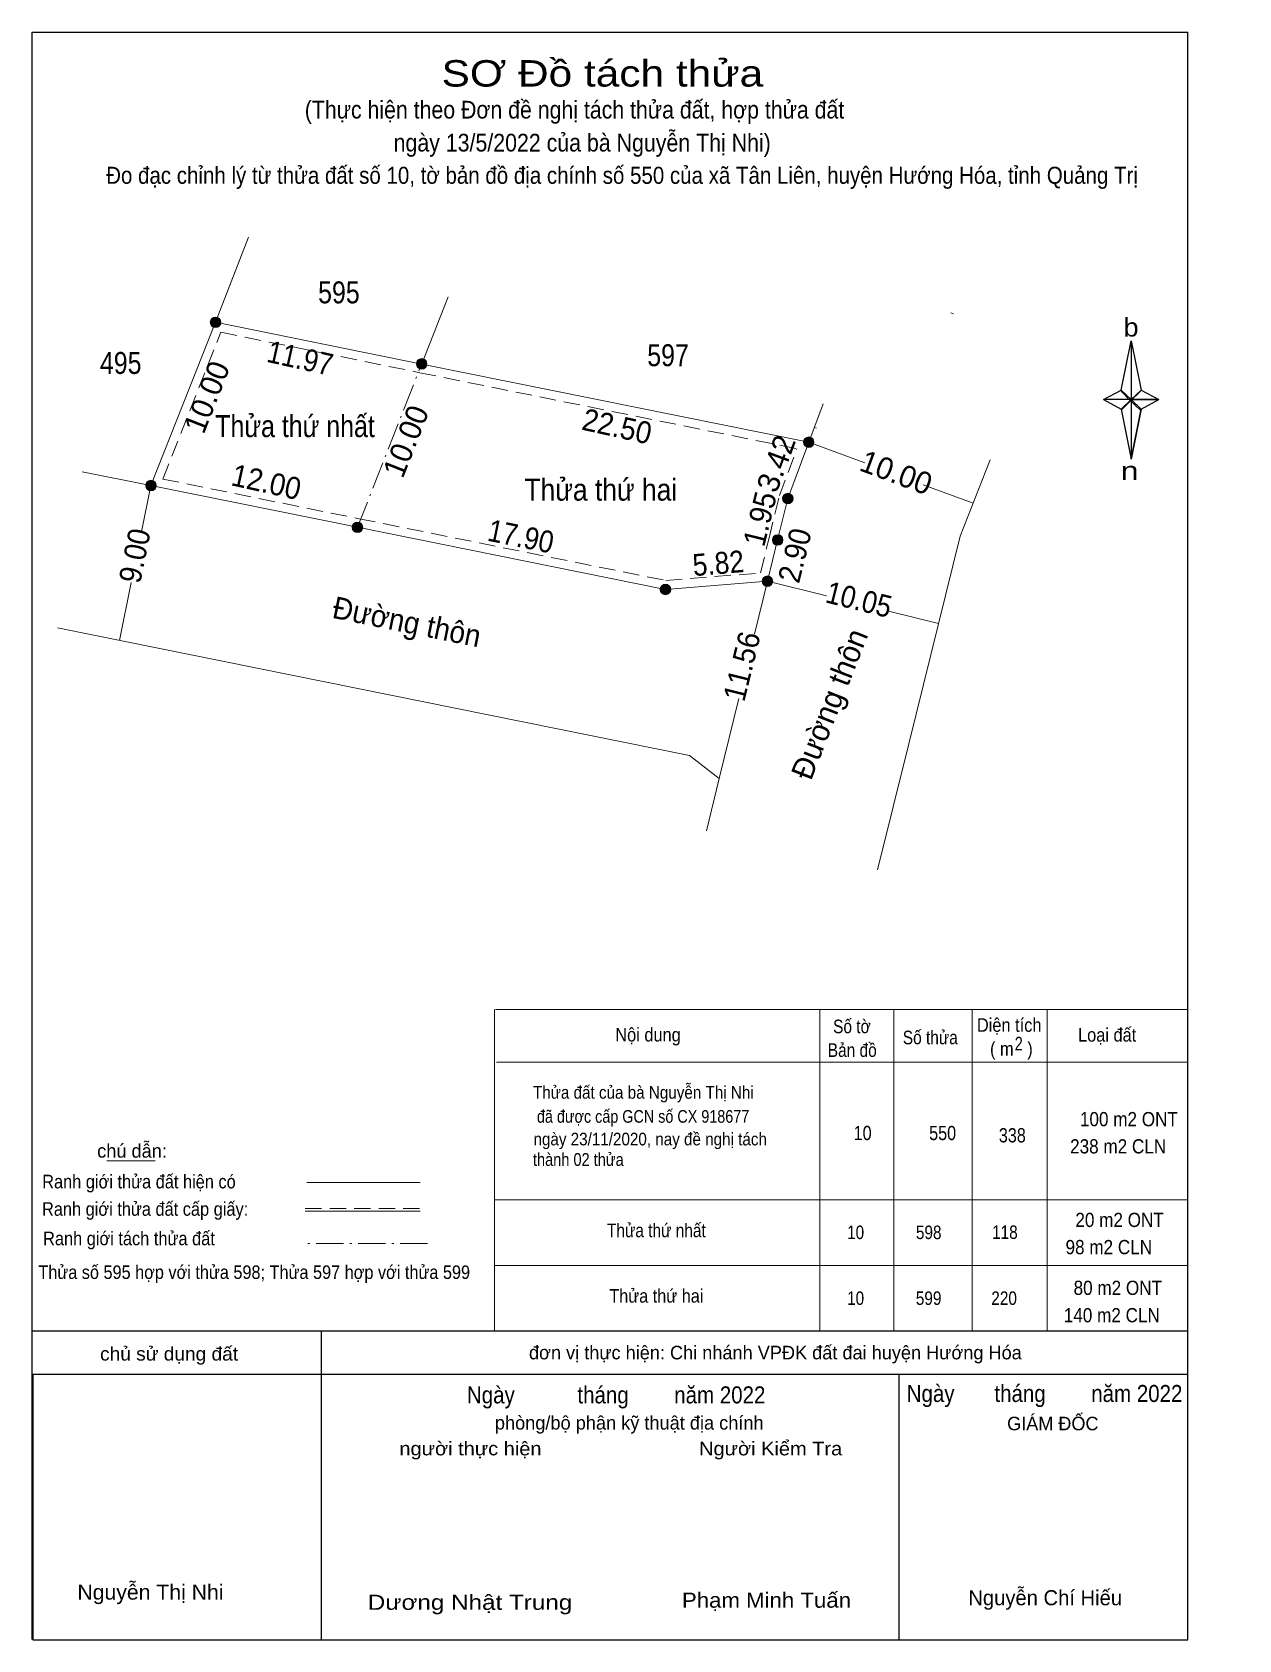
# Model space of a CAD drawing. Header units: metres. Extents: x 549193 to 549261.7, y 1837711.6 to 1837803.2.
import ezdxf
from ezdxf.enums import TextEntityAlignment as Align

# ---------------------------------------------------------------- set-up
doc = ezdxf.new("R2010")
doc.units = ezdxf.units.M
doc.header["$LTSCALE"] = 0.31
doc.linetypes.add('DOT_DASHED', pattern=[7.7, 5, -1.2, 0.3, -1.2])
doc.linetypes.add('MEDIUM_DASHED', pattern=[4.5, 3, -1.5])
for name, color, linetype, lineweight in [('1', 7, 'Continuous', 25), ('10', 7, 'Continuous', 13), ('2', 7, 'Continuous', 13), ('29', 7, 'MEDIUM_DASHED', 13), ('50', 7, 'DOT_DASHED', 13), ('63', 7, 'Continuous', 25)]:
    doc.layers.add(name, color=color, linetype=linetype, lineweight=lineweight)
for name, color, linetype in [('5', 7, 'Continuous'), ('6', 7, 'Continuous'), ('7', 7, 'Continuous')]:
    doc.layers.add(name, color=color, linetype=linetype)

msp = doc.modelspace()

# ---------------------------------------------------------------- hatches: boundary and pattern name
at = {"layer": '10'}
for points in [[(549203.74, 1837786.7, 1), (549203.14, 1837786.7, 1)], [(549215.48, 1837784.33, 1), (549214.88, 1837784.33, 1)], [(549237.53, 1837779.87, 1), (549236.93, 1837779.87, 1)], [(549200.06, 1837777.4, 1), (549199.46, 1837777.4, 1)], [(549236.34, 1837776.66, 1), (549235.74, 1837776.66, 1)], [(549211.82, 1837775.02, 1), (549211.22, 1837775.02, 1)], [(549235.76, 1837774.3, 1), (549235.16, 1837774.3, 1)], [(549229.37, 1837771.48, 1), (549228.77, 1837771.48, 1)], [(549235.18, 1837771.95, 1), (549234.58, 1837771.95, 1)]]:
    msp.add_hatch(color=256, dxfattribs=at).paths.add_polyline_path(points)

# ---------------------------------------------------------------- linework, layer by layer
at = {"layer": '1'}
for p, q in [((549192.99, 1837711.66), (549192.99, 1837803.23)), ((549192.99, 1837803.23), (549258.82, 1837803.23)), ((549258.82, 1837711.66), (549258.82, 1837803.23)), ((549255.03, 1837782.84), (549255.6, 1837785.64)), ((549255.6, 1837785.64), (549255.6, 1837782.3)), ((549255.6, 1837785.64), (549256.17, 1837782.84)), ((549254.03, 1837782.3), (549255.03, 1837782.84)), ((549255.56, 1837782.23), (549255.03, 1837782.78)), ((549255.56, 1837782.23), (549256.13, 1837782.78)), ((549255.03, 1837781.7), (549255.56, 1837782.23)), ((549255.03, 1837781.76), (549255.6, 1837778.9)), ((549256.13, 1837781.7), (549255.56, 1837782.23)), ((549255.6, 1837782.3), (549255.6, 1837778.9)), ((549255.6, 1837782.3), (549257.17, 1837782.3)), ((549256.17, 1837781.76), (549255.6, 1837778.9)), ((549256.17, 1837781.76), (549257.17, 1837782.3)), ((549209.45, 1837729.23), (549209.45, 1837711.64)), ((549193.02, 1837726.78), (549193.02, 1837711.64)), ((549193.02, 1837726.78), (549258.82, 1837726.78)), ((549242.36, 1837726.78), (549242.36, 1837711.64))]:
    msp.add_line(p, q, dxfattribs=at)
at = {"layer": '1', "lineweight": 13}
for p, q in [((549219.33, 1837747.55), (549219.33, 1837729.23)), ((549219.38, 1837747.55), (549258.82, 1837747.55)), ((549237.87, 1837729.23), (549237.87, 1837747.55)), ((549242.08, 1837729.23), (549242.08, 1837747.55)), ((549246.54, 1837747.55), (549246.54, 1837729.23)), ((549250.82, 1837729.23), (549250.82, 1837747.55)), ((549258.82, 1837744.55), (549219.44, 1837744.55)), ((549197.24, 1837738.93), (549200, 1837738.93)), ((549258.82, 1837736.7), (549219.33, 1837736.7)), ((549258.82, 1837736.7), (549219.33, 1837736.7)), ((549258.82, 1837736.7), (549219.33, 1837736.7)), ((549258.82, 1837736.7), (549219.38, 1837736.7)), ((549258.82, 1837732.97), (549219.33, 1837732.97)), ((549258.82, 1837729.23), (549219.33, 1837729.23)), ((549258.82, 1837729.23), (549219.33, 1837729.23)), ((549258.82, 1837729.23), (549219.33, 1837729.23)), ((549258.82, 1837729.23), (549219.33, 1837729.23)), ((549258.82, 1837729.23), (549219.33, 1837729.23)), ((549258.82, 1837729.23), (549219.33, 1837729.23))]:
    msp.add_line(p, q, dxfattribs=at)
at = {"layer": '1'}
for points in [[(549255.03, 1837782.84), (549255.6, 1837785.64), (549255.6, 1837782.3)], [(549255.6, 1837782.3), (549256.17, 1837782.84), (549257.17, 1837782.3)], [(549254.03, 1837782.3), (549255.03, 1837781.76), (549255.6, 1837782.3)], [(549255.6, 1837782.3), (549255.6, 1837778.9), (549256.17, 1837781.76)]]:
    msp.add_lwpolyline(points, close=True, dxfattribs=at)
for points in [[(549255.03, 1837782.84), (549255.6, 1837782.3), (549256.17, 1837781.76)], [(549256.17, 1837782.84), (549255.6, 1837782.3), (549255.03, 1837781.76)], [(549256.13, 1837782.78), (549255.56, 1837782.23), (549255.03, 1837781.7)], [(549193.02, 1837711.64), (549258.82, 1837711.64), (549258.82, 1837755.25)]]:
    msp.add_lwpolyline(points, dxfattribs=at)
at = {"layer": '10'}
for p, q in [((549203.44, 1837786.7), (549204.86, 1837790.38)), ((549245.48, 1837787.18), (549245.33, 1837787.24)), ((549240.42, 1837778.69), (549237.23, 1837779.87)), ((549246.6, 1837776.39), (549243.74, 1837777.45)), ((549208.63, 1837737.69), (549215.1, 1837737.69)), ((549208.55, 1837736.07), (549215.1, 1837736.07))]:
    msp.add_line(p, q, dxfattribs=at)
at = {"layer": '10', "linetype": 'MEDIUM_DASHED'}
for p, q in [((549235.57, 1837776.83), (549236.56, 1837779.5)), ((549208.55, 1837736.22), (549215.1, 1837736.22))]:
    msp.add_line(p, q, dxfattribs=at)
at = {"layer": '10'}
for points in [[(549203.44, 1837786.7), (549215.18, 1837784.32), (549237.23, 1837779.87)], [(549236.04, 1837776.66), (549237.23, 1837779.87), (549238.05, 1837782.06)], [(549245.86, 1837774.51), (549247.32, 1837778.23), (549247.57, 1837778.86)]]:
    msp.add_lwpolyline(points, dxfattribs=at)
at = {"layer": '10', "linetype": 'MEDIUM_DASHED'}
msp.add_lwpolyline([(549203.74, 1837786.13), (549215.08, 1837783.83), (549236.56, 1837779.5)], dxfattribs=at)
at = {"layer": '10'}
for centre in [(549203.44, 1837786.7), (549215.18, 1837784.33), (549237.23, 1837779.87), (549199.76, 1837777.4), (549236.04, 1837776.66), (549211.52, 1837775.02), (549235.46, 1837774.3), (549229.07, 1837771.48), (549234.88, 1837771.95)]:
    msp.add_circle(centre, 0.3, dxfattribs=at)
at = {"layer": '2'}
for p, q in [((549203.44, 1837786.7), (549205.32, 1837791.55)), ((549215.18, 1837784.33), (549216.68, 1837788.15)), ((549199.76, 1837777.4), (549203.44, 1837786.7)), ((549199.76, 1837777.4), (549195.84, 1837778.19)), ((549199.22, 1837774.76), (549199.76, 1837777.4)), ((549199.76, 1837777.4), (549211.52, 1837775.02)), ((549197.97, 1837768.58), (549198.64, 1837771.87)), ((549234.14, 1837768.94), (549234.88, 1837771.95)), ((549238.25, 1837771.12), (549234.88, 1837771.95)), ((549244.63, 1837769.54), (549241.77, 1837770.25)), ((549232.13, 1837760.72), (549233.24, 1837765.27)), ((549232.13, 1837760.72), (549231.4, 1837757.72))]:
    msp.add_line(p, q, dxfattribs=at)
at = {"layer": '2', "linetype": 'MEDIUM_DASHED'}
msp.add_line((549200.44, 1837777.77), (549203.74, 1837786.13), dxfattribs=at)
at = {"layer": '2', "linetype": 'DOT_DASHED'}
msp.add_line((549211.52, 1837775.02), (549215.18, 1837784.33), dxfattribs=at)
at = {"layer": '2'}
for points in [[(549211.52, 1837775.02), (549229.07, 1837771.48), (549234.88, 1837771.95), (549235.46, 1837774.3), (549236.04, 1837776.66), (549237.23, 1837779.87)], [(549245.86, 1837774.51), (549242.93, 1837762.68), (549241.15, 1837755.5)], [(549194.44, 1837769.29), (549230.43, 1837762.02), (549232.13, 1837760.72)]]:
    msp.add_lwpolyline(points, dxfattribs=at)
at = {"layer": '2', "linetype": 'MEDIUM_DASHED'}
msp.add_lwpolyline([(549200.44, 1837777.77), (549211.62, 1837775.51), (549229.09, 1837771.99), (549234.48, 1837772.42), (549234.97, 1837774.42), (549235.55, 1837776.78)], dxfattribs=at)
at = {"layer": '29'}
msp.add_line((549237.54, 1837780.7), (549237.67, 1837780.66), dxfattribs=at)
at = {"layer": '50'}
msp.add_line((549215.51, 1837734.22), (549208.64, 1837734.22), dxfattribs=at)
at = {"layer": '63'}
msp.add_line((549258.82, 1837729.23), (549192.99, 1837729.23), dxfattribs=at)

# ---------------------------------------------------------------- texts
at = {"layer": '1'}
for s, height, width, p in [('SƠ Đồ tách thửa', 1.505, 1.2, (549225.475, 1837800.13)), ('Đo đạc chỉnh lý từ thửa đất số 10, tờ bản đồ địa chính số 550 của xã Tân Liên, huyện Hướng Hóa, tỉnh Quảng Trị', 0.97, 0.9, (549226.595, 1837794.59)), ('Số tờ', 0.7741, 0.85, (549239.69, 1837746.2)), ('Diện tích', 0.7741, 0.9, (549248.65, 1837746.28)), ('Nội dung', 0.7741, 0.9, (549228.075, 1837745.73)), ('Số thửa', 0.7741, 0.85, (549244.155, 1837745.57)), ('Loại đất', 0.7741, 0.9, (549254.23, 1837745.72)), ('Bản đồ', 0.7741, 0.85, (549239.71, 1837744.85)), (' ( m   )', 0.7741, 0.9, (549248.645, 1837744.93)), ('2', 0.7741, 0.8, (549249.195, 1837745.22)), ('Thửa thứ nhất', 0.7741, 0.85, (549228.55, 1837734.58)), ('118', 0.77, 0.85, (549248.405, 1837734.48)), ('Thửa thứ hai', 0.77, 0.9, (549228.55, 1837730.85)), ('220', 0.77, 0.85, (549248.36, 1837730.72)), ('chủ sử dụng đất', 0.7741, 1.05, (549200.79, 1837727.55)), ('Ngày           tháng        năm 2022', 0.97, 0.9, (549226.26, 1837725.11)), ('Ngày       tháng        năm 2022', 0.97, 0.9, (549250.665, 1837725.19)), ('người thực hiện', 0.7741, 1.1, (549217.96, 1837722.15)), ('Người Kiểm Tra', 0.7743, 1.1, (549235.06, 1837722.15))]:
    msp.add_text(s, height=height, dxfattribs=dict(at, width=width)).set_placement(p, align=Align.CENTER)
for s, width, p in [('b', 1.1, (549255.16, 1837785.89)), ('n', 1.3, (549255, 1837777.71))]:
    msp.add_text(s, height=1.053, dxfattribs=dict(at, width=width)).set_placement(p)
for s, height, p in [('chú dẫn:', 0.7741, (549198.68, 1837739.11)), ('đơn vị thực hiện: Chi nhánh VPĐK đất đai huyện Hướng Hóa', 0.7728, (549235.33, 1837727.62)), ('phòng/bộ phận kỹ thuật địa chính', 0.7741, (549227.005, 1837723.62)), ('GIÁM ĐỐC', 0.77, (549251.135, 1837723.58))]:
    msp.add_text(s, height=height, dxfattribs=at).set_placement(p, align=Align.CENTER)
for s, height, width, p in [('Nguyễn Thị Nhi', 0.86, 1.05, (549203.89, 1837713.93)), ('Dương Nhật Trung', 0.8601, 1.2, (549223.76, 1837713.35)), ('Phạm Minh Tuấn', 0.86, 1.1, (549239.64, 1837713.47))]:
    msp.add_text(s, height=height, dxfattribs=dict(at, width=width)).set_placement(p, align=Align.RIGHT)
msp.add_text('Nguyễn Chí Hiếu', height=0.86, dxfattribs=at).set_placement((549255.08, 1837713.61), align=Align.RIGHT)
at = {"layer": '10'}
for s, height, width, p in [('595', 1.25, 0.85, (549210.465, 1837787.78)), ('597', 1.25, 0.85, (549229.215, 1837784.2)), ('495', 1.25, 0.85, (549198.035, 1837783.76)), ('Thửa thứ nhất', 1.25, 0.85, (549207.965, 1837780.16)), ('Thửa thứ hai', 1.25, 0.9, (549225.385, 1837776.54)), ('Ranh giới thửa đất hiện có', 0.7741, 0.9, (549199.075, 1837737.36)), ('Ranh giới thửa đất cấp giấy:', 0.7741, 0.9, (549199.425, 1837735.8)), ('Ranh giới tách thửa đất', 0.7741, 0.9, (549198.505, 1837734.12)), ('Thửa số 595 hợp với thửa 598; Thửa 597 hợp với thửa 599', 0.77, 0.9, (549205.64, 1837732.2))]:
    msp.add_text(s, height=height, dxfattribs=dict(at, width=width)).set_placement(p, align=Align.CENTER)
for s, rotation, p in [('10.00', 339.625, (549241.9974, 1837777.5579)), ('Đường thôn', 68.567, (549238.9961, 1837764.7266))]:
    msp.add_text(s, height=1.25, rotation=rotation, dxfattribs=at).set_placement(p, align=Align.CENTER)
at = {"layer": '2'}
for s, rotation, p in [('10.00', 68.539, (549203.5234, 1837782.2163)), ('10.00', 68.539, (549214.8634, 1837779.6963)), ('3.42', 69.659, (549235.9564, 1837778.4378))]:
    msp.add_text(s, height=1.25, rotation=rotation, dxfattribs=at).set_placement(p, align=Align.CENTER)
for s, rotation, width, p in [('1.95', 76.192, 0.95, (549235.0552, 1837775.3558)), ('17.90', 348.596, 0.9, (549220.7114, 1837773.8965)), ('9.00', 78.528, 0.95, (549199.4446, 1837773.2807)), ('2.90', 76.136, 0.95, (549237.0427, 1837773.2702)), ('5.82', 4.625, 0.9, (549232.1296, 1837772.3573)), ('10.05', 346.116, 0.9, (549239.945, 1837770.3041)), ('Đường thôn', 348.58, 0.95, (549214.2163, 1837769.0269)), ('11.56', 76.24, 0.95, (549234.0268, 1837766.9564))]:
    msp.add_text(s, height=1.25, rotation=rotation, dxfattribs=dict(at, width=width)).set_placement(p, align=Align.CENTER)
at = {"layer": '5', "width": 0.85}
for s, p in [('10', (549239.9, 1837734.47)), ('598', (549244.065, 1837734.47)), ('10', (549239.9, 1837730.72)), ('599', (549244.06, 1837730.72))]:
    msp.add_text(s, height=0.77, dxfattribs=at).set_placement(p, align=Align.CENTER)
at = {"layer": '6'}
for s, height, width, p in [('Thửa đất của bà Nguyễn Thị Nhi', 0.72, 0.9, (549221.52, 1837742.47)), (' đã được cấp GCN số CX 918677', 0.72, 0.85, (549221.52, 1837741.1)), ('100 m2 ONT', 0.81, 0.9, (549252.68, 1837740.9)), ('ngày 23/11/2020, nay đề nghị tách', 0.72, 0.9, (549221.55, 1837739.81)), ('10', 0.81, 0.85, (549239.79, 1837740.11)), ('550', 0.81, 0.85, (549244.09, 1837740.11)), ('338', 0.81, 0.85, (549248.06, 1837739.98)), ('238 m2 CLN', 0.81, 0.9, (549252.12, 1837739.35)), ('thành 02 thửa', 0.73, 0.85, (549221.52, 1837738.64)), ('20 m2 ONT', 0.81, 0.9, (549252.42, 1837735.16)), ('98 m2 CLN', 0.81, 0.9, (549251.86, 1837733.61)), ('80 m2 ONT', 0.81, 0.9, (549252.32, 1837731.29)), ('140 m2 CLN', 0.81, 0.9, (549251.76, 1837729.73))]:
    msp.add_text(s, height=height, dxfattribs=dict(at, width=width)).set_placement(p)
at = {"layer": '63'}
for height, p in [(0.01, (549249.1349, 1837788.98)), (0.01, (549249.1349, 1837788.98)), (0.01, (549249.1349, 1837788.98)), (0.01, (549249.1349, 1837788.98)), (0.01, (549249.1349, 1837788.98)), (0.01, (549249.1349, 1837788.98)), (0.01, (549249.1349, 1837788.98)), (0.01, (549249.1349, 1837788.98)), (0.01, (549249.1349, 1837788.98)), (0.01, (549249.1349, 1837788.98)), (0.01, (549249.1349, 1837788.98)), (0.01, (549249.1349, 1837788.98)), (0.01, (549249.1349, 1837788.98)), (0.01, (549249.1349, 1837788.98)), (0.01, (549249.1349, 1837788.98)), (0.01, (549249.1349, 1837788.98)), (0.01, (549249.1349, 1837788.98)), (0.01, (549237.6749, 1837780.66)), (0.01, (549237.6749, 1837780.66)), (0.01, (549245.5449, 1837778.92)), (0.01, (549245.5449, 1837778.92)), (0.01, (549245.5449, 1837778.92)), (0.01, (549245.5449, 1837778.92)), (0.01, (549245.5449, 1837778.92)), (0.01, (549245.5449, 1837778.92)), (0.01, (549245.5449, 1837778.92)), (0.01, (549245.5449, 1837778.92)), (0.01, (549245.5449, 1837778.92)), (0.01, (549245.5449, 1837778.92)), (0.01, (549245.5449, 1837778.92)), (0.01, (549245.5449, 1837778.92)), (0.01, (549245.5449, 1837778.92)), (0.01, (549245.5449, 1837778.92)), (0.01, (549245.5449, 1837778.92)), (0.01, (549245.5449, 1837778.92)), (0.01, (549245.5449, 1837778.92)), (0.00312, (549261.7315, 1837756.07)), (0.00312, (549261.7315, 1837756.07))]:
    msp.add_text('D', height=height, dxfattribs=at).set_placement(p, align=Align.CENTER)
for s, width, p in [('11.97', 0.9, (549208.1245, 1837784.0516)), ('22.50', 0.95, (549226.1795, 1837780.166)), ('12.00', 0.95, (549206.1995, 1837776.996))]:
    msp.add_text(s, height=1.25, rotation=347.482, dxfattribs=dict(at, width=width)).set_placement(p, align=Align.CENTER)
at = {"layer": '7', "width": 0.9}
for s, height, p in [('(Thực hiện theo Đơn đề nghị tách thửa đất, hợp thửa đất ', 1.008, (549224.055, 1837798.31)), ('ngày 13/5/2022 của bà Nguyễn Thị Nhi)', 1.01, (549224.325, 1837796.43))]:
    msp.add_text(s, height=height, dxfattribs=at).set_placement(p, align=Align.CENTER)

doc.saveas('drawing.dxf')
